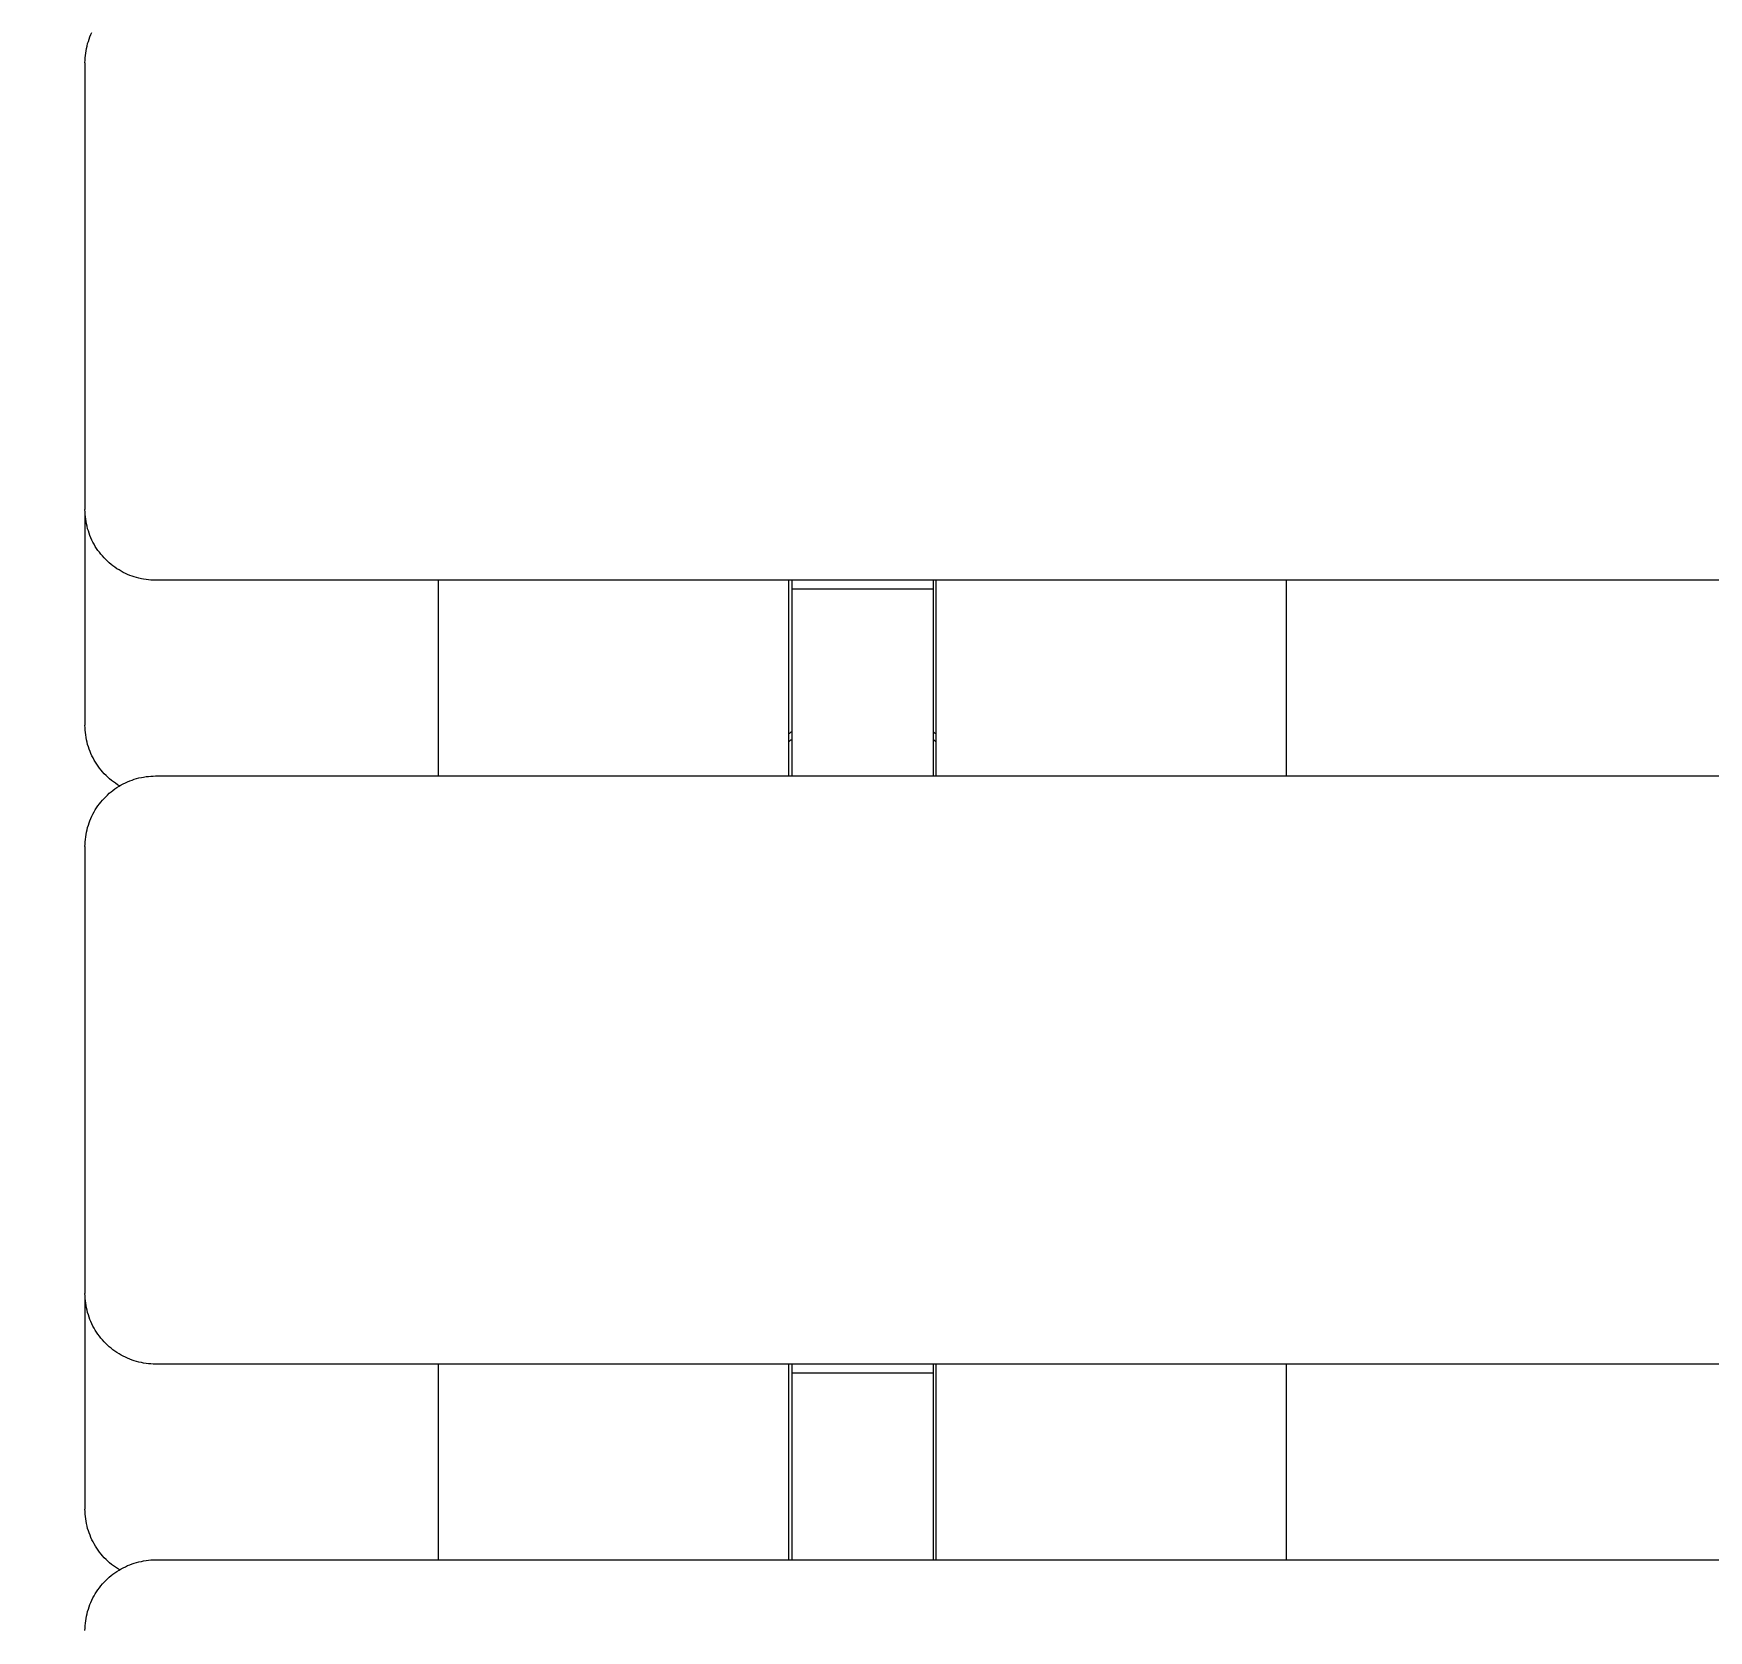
# Model space of a CAD drawing. Header units: millimetres. Extents: x -80 to 4518, y -398 to 2524.
# Drawn here: x 57.9 to 176.4, y 2255.4 to 2368.4 of the extents above; entities that cross this region are included whole.
import ezdxf

# ---------------------------------------------------------------- set-up
doc = ezdxf.new("R2010")
doc.units = ezdxf.units.MM
doc.layers.add('ZANO_R', color=7, linetype='Continuous', lineweight=0)
doc.layers.add('ZANO_W', color=1, linetype='Continuous', lineweight=0)
doc.styles.add('Arial', font='arial.ttf')
doc.styles.get("Standard").update_dxf_attribs({"font": 'ARIALUNI.TTF'})
doc.dimstyles.new('pl i ang', dxfattribs={"dimtxt": 50, "dimasz": 50, "dimexe": 1.25, "dimexo": 0.625, "dimgap": 10, "dimtad": 1, "dimtoh": 1, "dimtxsty": 'Standard', "dimcen": 2.5, "dimclrd": 1, "dimclre": 1, "dimclrt": 1, "dimadec": 0, "dimazin": 0, "dimtfac": 1, "dimtmove": 0, "dimatfit": 3, "dimfxl": 1, "dimarcsym": 1})

# ---------------------------------------------------------------- blocks, each defined once
blk = doc.blocks.new('*D386')
at = {"layer": 'ZANO_W', "color": 1, "lineweight": -2}
for p, q in [((56.54, 2481.4), (-22.87, 2481.4)), ((-12.87, 2441.4), (-12.87, 1417.51)), ((50.45, 1377.51), (-22.87, 1377.51))]:
    blk.add_line(p, q, dxfattribs=at)
at = {"layer": 'ZANO_W', "color": 1}
for points in [[(-6.2, 2441.4), (-19.53, 2441.4), (-12.87, 2481.4)], [(-19.53, 1417.51), (-6.2, 1417.51), (-12.87, 1377.51)]]:
    blk.add_solid(points, dxfattribs=at)
at = {"layer": 'ZANO_W', "color": 1, "insert": (-43.29, 1929.45), "char_height": 40, "attachment_point": 5, "rotation": 90, "style": 'Arial'}
blk.add_mtext('1104', dxfattribs=at)

msp = doc.modelspace()

# ---------------------------------------------------------------- linework, layer by layer
at = {"layer": 'ZANO_R'}
for p, q in [((61.73, 2367.69), (61.78, 2367.85)), ((61.78, 2367.85), (61.83, 2368.01)), ((61.83, 2368.01), (61.89, 2368.17)), ((61.89, 2368.17), (61.96, 2368.33)), ((61.96, 2368.33), (62.03, 2368.48)), ((61.55, 2366.68), (61.57, 2366.85)), ((61.55, 2366.51), (61.55, 2366.68)), ((61.57, 2366.85), (61.59, 2367.02)), ((61.59, 2367.02), (61.62, 2367.19)), ((61.62, 2367.19), (61.65, 2367.35)), ((61.65, 2367.35), (61.69, 2367.52)), ((61.69, 2367.52), (61.73, 2367.69)), ((61.54, 2366.34), (61.55, 2366.51)), ((61.54, 2366.34), (61.54, 2338.61)), ((61.54, 2338.61), (61.54, 2334.72)), ((61.55, 2334.55), (61.54, 2334.72)), ((61.54, 2334.6), (61.54, 2323.35)), ((61.55, 2334.38), (61.55, 2334.55)), ((61.57, 2334.21), (61.55, 2334.38)), ((61.59, 2334.04), (61.57, 2334.21)), ((61.62, 2333.87), (61.59, 2334.04)), ((61.65, 2333.71), (61.62, 2333.87)), ((61.69, 2333.54), (61.65, 2333.71)), ((61.73, 2333.37), (61.69, 2333.54)), ((61.78, 2333.21), (61.73, 2333.37)), ((61.83, 2333.05), (61.78, 2333.21)), ((61.89, 2332.89), (61.83, 2333.05)), ((61.96, 2332.73), (61.89, 2332.89)), ((62.03, 2332.57), (61.96, 2332.73)), ((62.1, 2332.42), (62.03, 2332.57)), ((62.18, 2332.27), (62.1, 2332.42)), ((62.27, 2332.12), (62.18, 2332.27)), ((62.36, 2331.98), (62.27, 2332.12)), ((62.46, 2331.84), (62.36, 2331.98)), ((62.56, 2331.7), (62.46, 2331.84)), ((62.66, 2331.57), (62.56, 2331.7)), ((62.77, 2331.44), (62.66, 2331.57)), ((62.89, 2331.31), (62.77, 2331.44)), ((63.01, 2331.19), (62.89, 2331.31)), ((63.13, 2331.07), (63.01, 2331.19)), ((63.26, 2330.95), (63.13, 2331.07)), ((63.39, 2330.84), (63.26, 2330.95)), ((63.52, 2330.74), (63.39, 2330.84)), ((63.66, 2330.64), (63.52, 2330.74)), ((63.8, 2330.54), (63.66, 2330.64)), ((63.95, 2330.45), (63.8, 2330.54)), ((64.09, 2330.36), (63.95, 2330.45)), ((64.24, 2330.28), (64.09, 2330.36)), ((64.4, 2330.21), (64.24, 2330.28)), ((64.55, 2330.14), (64.4, 2330.21)), ((64.71, 2330.07), (64.55, 2330.14)), ((64.87, 2330.01), (64.71, 2330.07)), ((65.03, 2329.96), (64.87, 2330.01)), ((65.19, 2329.91), (65.03, 2329.96)), ((65.36, 2329.86), (65.19, 2329.91)), ((65.53, 2329.83), (65.36, 2329.86)), ((65.69, 2329.8), (65.53, 2329.83)), ((65.86, 2329.77), (65.69, 2329.8)), ((66.03, 2329.75), (65.86, 2329.77)), ((66.2, 2329.73), (66.03, 2329.75)), ((66.37, 2329.73), (66.2, 2329.73)), ((66.54, 2329.72), (66.37, 2329.73)), ((360.45, 2329.72), (66.54, 2329.72)), ((86.54, 2329.72), (86.54, 2315.88)), ((111.34, 2315.88), (111.34, 2329.72)), ((111.54, 2329.72), (111.54, 2329.09)), ((121.54, 2329.09), (111.54, 2329.09)), ((111.54, 2329.09), (111.54, 2326.5)), ((121.54, 2329.72), (121.54, 2329.09)), ((121.54, 2329.09), (121.54, 2326.5)), ((121.74, 2329.72), (121.74, 2315.88)), ((146.54, 2315.88), (146.54, 2329.72)), ((111.54, 2326.5), (111.54, 2316.6)), ((121.54, 2326.5), (121.54, 2316.6)), ((61.54, 2323.35), (61.54, 2319.46)), ((61.55, 2319.29), (61.54, 2319.46)), ((61.55, 2319.12), (61.55, 2319.29)), ((61.57, 2318.95), (61.55, 2319.12)), ((61.59, 2318.78), (61.57, 2318.95)), ((61.62, 2318.61), (61.59, 2318.78)), ((61.65, 2318.44), (61.62, 2318.61)), ((61.69, 2318.27), (61.65, 2318.44)), ((61.73, 2318.1), (61.69, 2318.27)), ((61.78, 2317.94), (61.73, 2318.1)), ((111.37, 2318.87), (111.34, 2318.85)), ((111.37, 2318.32), (111.34, 2318.3)), ((111.39, 2318.89), (111.37, 2318.87)), ((111.39, 2318.34), (111.37, 2318.32)), ((111.41, 2318.91), (111.39, 2318.89)), ((111.41, 2318.36), (111.39, 2318.34)), ((111.44, 2318.93), (111.41, 2318.91)), ((111.44, 2318.38), (111.41, 2318.36)), ((111.46, 2318.95), (111.44, 2318.93)), ((111.46, 2318.4), (111.44, 2318.38)), ((111.49, 2318.97), (111.46, 2318.95)), ((111.49, 2318.42), (111.46, 2318.4)), ((111.52, 2318.99), (111.49, 2318.97)), ((111.52, 2318.43), (111.49, 2318.42)), ((111.54, 2319), (111.52, 2318.99)), ((111.54, 2318.45), (111.52, 2318.43)), ((121.57, 2318.99), (121.54, 2319)), ((121.57, 2318.43), (121.54, 2318.45)), ((121.6, 2318.97), (121.57, 2318.99)), ((121.6, 2318.42), (121.57, 2318.43)), ((121.62, 2318.95), (121.6, 2318.97)), ((121.62, 2318.4), (121.6, 2318.42)), ((121.65, 2318.93), (121.62, 2318.95)), ((121.65, 2318.38), (121.62, 2318.4)), ((121.67, 2318.91), (121.65, 2318.93)), ((121.67, 2318.36), (121.65, 2318.38)), ((121.7, 2318.89), (121.67, 2318.91)), ((121.7, 2318.34), (121.67, 2318.36)), ((121.72, 2318.87), (121.7, 2318.89)), ((121.72, 2318.32), (121.7, 2318.34)), ((121.74, 2318.85), (121.72, 2318.87)), ((121.74, 2318.3), (121.72, 2318.32)), ((61.84, 2317.78), (61.78, 2317.94)), ((61.9, 2317.61), (61.84, 2317.78)), ((61.96, 2317.46), (61.9, 2317.61)), ((62.03, 2317.3), (61.96, 2317.46)), ((62.11, 2317.15), (62.03, 2317.3)), ((62.19, 2316.99), (62.11, 2317.15)), ((62.28, 2316.85), (62.19, 2316.99)), ((62.37, 2316.7), (62.28, 2316.85)), ((62.47, 2316.56), (62.37, 2316.7)), ((62.57, 2316.42), (62.47, 2316.56)), ((62.68, 2316.29), (62.57, 2316.42)), ((62.79, 2316.16), (62.68, 2316.29)), ((62.91, 2316.03), (62.79, 2316.16)), ((63.03, 2315.91), (62.91, 2316.03)), ((63.15, 2315.79), (63.03, 2315.91)), ((63.28, 2315.67), (63.15, 2315.79)), ((63.41, 2315.56), (63.28, 2315.67)), ((64.87, 2315.59), (65.03, 2315.64)), ((65.03, 2315.64), (65.19, 2315.69)), ((65.19, 2315.69), (65.36, 2315.74)), ((65.36, 2315.74), (65.53, 2315.77)), ((65.53, 2315.77), (65.69, 2315.8)), ((65.69, 2315.8), (65.86, 2315.83)), ((65.86, 2315.83), (66.03, 2315.85)), ((66.03, 2315.85), (66.2, 2315.87)), ((66.2, 2315.87), (66.37, 2315.87)), ((66.37, 2315.87), (66.54, 2315.88)), ((66.54, 2315.88), (360.45, 2315.88)), ((111.54, 2316.6), (111.54, 2315.88)), ((121.54, 2316.6), (121.54, 2315.88)), ((63.01, 2314.41), (63.13, 2314.53)), ((63.13, 2314.53), (63.26, 2314.65)), ((63.26, 2314.65), (63.39, 2314.76)), ((63.39, 2314.76), (63.52, 2314.86)), ((63.55, 2315.46), (63.41, 2315.56)), ((63.52, 2314.86), (63.66, 2314.96)), ((63.69, 2315.36), (63.55, 2315.46)), ((63.66, 2314.96), (63.8, 2315.06)), ((63.83, 2315.26), (63.69, 2315.36)), ((63.8, 2315.06), (63.95, 2315.15)), ((63.98, 2315.17), (63.83, 2315.26)), ((63.95, 2315.15), (64.09, 2315.24)), ((64.09, 2315.24), (64.24, 2315.32)), ((64.24, 2315.32), (64.4, 2315.39)), ((64.4, 2315.39), (64.55, 2315.46)), ((64.55, 2315.46), (64.71, 2315.53)), ((64.71, 2315.53), (64.87, 2315.59)), ((62.1, 2313.18), (62.18, 2313.33)), ((62.18, 2313.33), (62.27, 2313.48)), ((62.27, 2313.48), (62.36, 2313.62)), ((62.36, 2313.62), (62.46, 2313.76)), ((62.46, 2313.76), (62.56, 2313.9)), ((62.56, 2313.9), (62.66, 2314.03)), ((62.66, 2314.03), (62.77, 2314.16)), ((62.77, 2314.16), (62.89, 2314.29)), ((62.89, 2314.29), (63.01, 2314.41)), ((61.69, 2312.06), (61.73, 2312.23)), ((61.73, 2312.23), (61.78, 2312.39)), ((61.78, 2312.39), (61.83, 2312.55)), ((61.83, 2312.55), (61.89, 2312.71)), ((61.89, 2312.71), (61.96, 2312.87)), ((61.96, 2312.87), (62.03, 2313.03)), ((62.03, 2313.03), (62.1, 2313.18)), ((61.54, 2310.88), (61.55, 2311.05)), ((61.55, 2311.22), (61.57, 2311.39)), ((61.55, 2311.05), (61.55, 2311.22)), ((61.57, 2311.39), (61.59, 2311.56)), ((61.59, 2311.56), (61.62, 2311.73)), ((61.62, 2311.73), (61.65, 2311.89)), ((61.65, 2311.89), (61.69, 2312.06)), ((61.54, 2310.88), (61.54, 2283.15)), ((61.54, 2283.15), (61.54, 2279.26)), ((61.55, 2279.09), (61.54, 2279.26)), ((61.54, 2279.14), (61.54, 2267.89)), ((61.55, 2278.92), (61.55, 2279.09)), ((61.57, 2278.75), (61.55, 2278.92)), ((61.59, 2278.58), (61.57, 2278.75)), ((61.62, 2278.41), (61.59, 2278.58)), ((61.65, 2278.25), (61.62, 2278.41)), ((61.69, 2278.08), (61.65, 2278.25)), ((61.73, 2277.91), (61.69, 2278.08)), ((61.78, 2277.75), (61.73, 2277.91)), ((61.83, 2277.59), (61.78, 2277.75)), ((61.89, 2277.43), (61.83, 2277.59)), ((61.96, 2277.27), (61.89, 2277.43)), ((62.03, 2277.12), (61.96, 2277.27)), ((62.1, 2276.96), (62.03, 2277.12)), ((62.18, 2276.81), (62.1, 2276.96)), ((62.27, 2276.67), (62.18, 2276.81)), ((62.36, 2276.52), (62.27, 2276.67)), ((62.46, 2276.38), (62.36, 2276.52)), ((62.56, 2276.24), (62.46, 2276.38)), ((62.66, 2276.11), (62.56, 2276.24)), ((62.77, 2275.98), (62.66, 2276.11)), ((62.89, 2275.85), (62.77, 2275.98)), ((63.01, 2275.73), (62.89, 2275.85)), ((63.13, 2275.61), (63.01, 2275.73)), ((63.26, 2275.5), (63.13, 2275.61)), ((63.39, 2275.39), (63.26, 2275.5)), ((63.52, 2275.28), (63.39, 2275.39)), ((63.66, 2275.18), (63.52, 2275.28)), ((63.8, 2275.08), (63.66, 2275.18)), ((63.95, 2274.99), (63.8, 2275.08)), ((64.09, 2274.91), (63.95, 2274.99)), ((64.24, 2274.82), (64.09, 2274.91)), ((64.4, 2274.75), (64.24, 2274.82)), ((64.55, 2274.68), (64.4, 2274.75)), ((64.71, 2274.61), (64.55, 2274.68)), ((64.87, 2274.55), (64.71, 2274.61)), ((65.03, 2274.5), (64.87, 2274.55)), ((65.19, 2274.45), (65.03, 2274.5)), ((65.36, 2274.41), (65.19, 2274.45)), ((65.53, 2274.37), (65.36, 2274.41)), ((65.69, 2274.34), (65.53, 2274.37)), ((65.86, 2274.31), (65.69, 2274.34)), ((66.03, 2274.29), (65.86, 2274.31)), ((66.2, 2274.28), (66.03, 2274.29)), ((66.37, 2274.27), (66.2, 2274.28)), ((66.54, 2274.26), (66.37, 2274.27)), ((360.45, 2274.26), (66.54, 2274.26)), ((86.54, 2274.26), (86.54, 2260.42)), ((111.34, 2260.42), (111.34, 2274.26)), ((111.54, 2274.26), (111.54, 2273.63)), ((121.54, 2274.26), (121.54, 2273.63)), ((121.74, 2274.26), (121.74, 2260.42)), ((146.54, 2260.42), (146.54, 2274.26)), ((121.54, 2273.63), (111.54, 2273.63)), ((111.54, 2273.63), (111.54, 2271.04)), ((121.54, 2273.63), (121.54, 2271.04)), ((111.54, 2271.04), (111.54, 2261.14)), ((121.54, 2271.04), (121.54, 2261.14)), ((61.54, 2267.89), (61.54, 2264)), ((61.55, 2263.83), (61.54, 2264)), ((61.55, 2263.66), (61.55, 2263.83)), ((61.57, 2263.49), (61.55, 2263.66)), ((61.59, 2263.32), (61.57, 2263.49)), ((61.62, 2263.15), (61.59, 2263.32)), ((61.65, 2262.98), (61.62, 2263.15)), ((61.69, 2262.81), (61.65, 2262.98)), ((61.73, 2262.64), (61.69, 2262.81)), ((61.78, 2262.48), (61.73, 2262.64)), ((61.84, 2262.32), (61.78, 2262.48)), ((61.9, 2262.16), (61.84, 2262.32)), ((61.96, 2262), (61.9, 2262.16)), ((62.03, 2261.84), (61.96, 2262)), ((62.11, 2261.69), (62.03, 2261.84)), ((62.19, 2261.54), (62.11, 2261.69)), ((62.28, 2261.39), (62.19, 2261.54)), ((62.37, 2261.24), (62.28, 2261.39)), ((62.47, 2261.1), (62.37, 2261.24)), ((111.54, 2261.14), (111.54, 2260.42)), ((121.54, 2261.14), (121.54, 2260.42)), ((62.57, 2260.96), (62.47, 2261.1)), ((62.68, 2260.83), (62.57, 2260.96)), ((62.79, 2260.7), (62.68, 2260.83)), ((62.91, 2260.57), (62.79, 2260.7)), ((63.03, 2260.45), (62.91, 2260.57)), ((63.15, 2260.33), (63.03, 2260.45)), ((63.28, 2260.21), (63.15, 2260.33)), ((63.41, 2260.1), (63.28, 2260.21)), ((63.55, 2260), (63.41, 2260.1)), ((63.69, 2259.9), (63.55, 2260)), ((64.24, 2259.86), (64.4, 2259.93)), ((64.4, 2259.93), (64.55, 2260.01)), ((64.55, 2260.01), (64.71, 2260.07)), ((64.71, 2260.07), (64.87, 2260.13)), ((64.87, 2260.13), (65.03, 2260.18)), ((65.03, 2260.18), (65.19, 2260.23)), ((65.19, 2260.23), (65.36, 2260.28)), ((65.36, 2260.28), (65.53, 2260.31)), ((65.53, 2260.31), (65.69, 2260.35)), ((65.69, 2260.35), (65.86, 2260.37)), ((65.86, 2260.37), (66.03, 2260.39)), ((66.03, 2260.39), (66.2, 2260.41)), ((66.2, 2260.41), (66.37, 2260.42)), ((66.37, 2260.42), (66.54, 2260.42)), ((66.54, 2260.42), (360.45, 2260.42)), ((62.77, 2258.71), (62.89, 2258.83)), ((62.89, 2258.83), (63.01, 2258.95)), ((63.01, 2258.95), (63.13, 2259.07)), ((63.13, 2259.07), (63.26, 2259.19)), ((63.26, 2259.19), (63.39, 2259.3)), ((63.39, 2259.3), (63.52, 2259.4)), ((63.52, 2259.4), (63.66, 2259.5)), ((63.66, 2259.5), (63.8, 2259.6)), ((63.83, 2259.8), (63.69, 2259.9)), ((63.8, 2259.6), (63.95, 2259.69)), ((63.98, 2259.71), (63.83, 2259.8)), ((63.95, 2259.69), (64.09, 2259.78)), ((64.09, 2259.78), (64.24, 2259.86)), ((61.96, 2257.41), (62.03, 2257.57)), ((62.03, 2257.57), (62.1, 2257.72)), ((62.1, 2257.72), (62.18, 2257.87)), ((62.18, 2257.87), (62.27, 2258.02)), ((62.27, 2258.02), (62.36, 2258.16)), ((62.36, 2258.16), (62.46, 2258.3)), ((62.46, 2258.3), (62.56, 2258.44)), ((62.56, 2258.44), (62.66, 2258.57)), ((62.66, 2258.57), (62.77, 2258.71)), ((61.62, 2256.27), (61.65, 2256.44)), ((61.65, 2256.44), (61.69, 2256.6)), ((61.69, 2256.6), (61.73, 2256.77)), ((61.73, 2256.77), (61.78, 2256.93)), ((61.78, 2256.93), (61.83, 2257.09)), ((61.83, 2257.09), (61.89, 2257.25)), ((61.89, 2257.25), (61.96, 2257.41)), ((61.54, 2255.42), (61.55, 2255.59)), ((61.55, 2255.76), (61.57, 2255.93)), ((61.55, 2255.59), (61.55, 2255.76)), ((61.57, 2255.93), (61.59, 2256.1)), ((61.59, 2256.1), (61.62, 2256.27))]:
    msp.add_line(p, q, dxfattribs=at)

# ---------------------------------------------------------------- dimensions: what is measured, and where the dimension line sits
at = {"layer": 'ZANO_W'}
dim = msp.add_linear_dim(base=(-12.87, 1377.51), p1=(66.54, 2481.4), p2=(60.45, 1377.51), angle=90, dimstyle='pl i ang', override={"dimtxt": 40, "dimasz": 40, "dimexe": 10, "dimexo": 10, "dimtoh": 0, "dimdec": 0, "dimtxsty": 'Arial', "dimtdec": 0, "dimtmove": 1}, dxfattribs=at)
dim.commit()
dim.dimension.update_dxf_attribs({"geometry": '*D386', "text_midpoint": (-43.29, 1929.45)})

doc.saveas('drawing.dxf')
